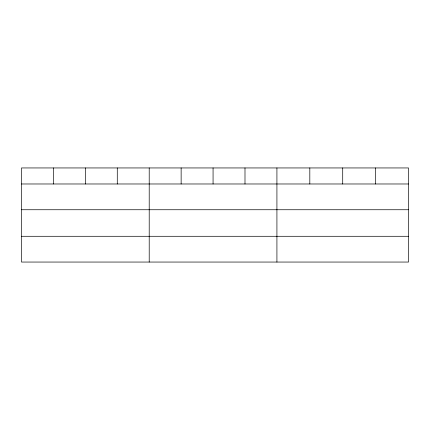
<?xml version="1.0" encoding="UTF-8"?>
<svg xmlns="http://www.w3.org/2000/svg" width="430" height="430" viewBox="0 0 430 430"><rect width="100%" height="100%" fill="white"/><g stroke="black" fill="none" stroke-linecap="round" stroke-linejoin="round"><path stroke-width="0.64" d="M408.5 209.743L408.5 167.947L21.5 167.947L21.5 262.053L408.5 262.053L408.5 209.743L21.5 209.743M21.5 183.981L408.5 183.981M21.5 236.29L408.5 236.29M375.605 167.947L375.605 183.981M342.71 167.947L342.71 183.981M309.815 167.947L309.815 183.981M276.92 167.947L276.92 262.053M244.993 167.947L244.993 183.981M213.065 167.947L213.065 183.981M181.137 167.947L181.137 183.981M149.21 167.947L149.21 262.053M117.282 167.947L117.282 183.981M85.355 167.947L85.355 183.981M53.428 167.947L53.428 183.981"/></g></svg>
